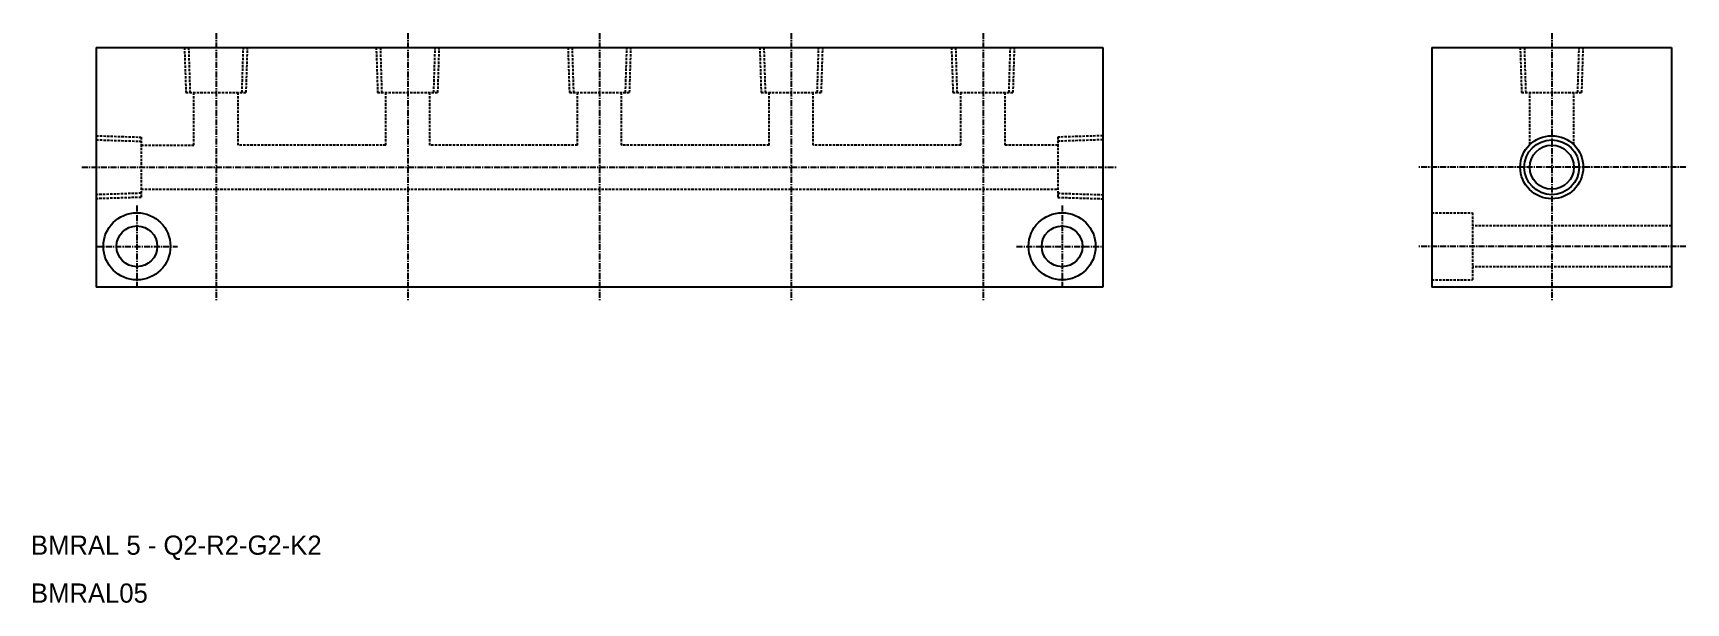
# Model space of a CAD drawing. Extents: x 1522 to 1867, y 380 to 499.
import ezdxf

# ---------------------------------------------------------------- set-up
doc = ezdxf.new("R2010")
doc.units = 0
doc.linetypes.add('CENTER', pattern=[2, 1.25, -0.25, 0.25, -0.25])
doc.linetypes.add('DASHED', pattern=[0.75, 0.5, -0.25])
doc.layers.get('0').update_dxf_attribs({"linetype": 'CONTINUOUS'})
doc.layers.add('CENTER', color=1, linetype='CENTER')

msp = doc.modelspace()

# ---------------------------------------------------------------- linework, layer by layer
at = {"color": 7, "linetype": 'CONTINUOUS'}
for p, q in [((1535.53, 495.63), (1745.53, 495.63)), ((1535.53, 495.63), (1535.53, 445.63)), ((1745.53, 495.63), (1745.53, 445.63)), ((1814.17, 495.63), (1864.17, 495.63)), ((1814.17, 495.63), (1814.17, 445.63)), ((1864.17, 495.63), (1864.17, 445.63)), ((1745.53, 445.63), (1535.53, 445.63)), ((1864.17, 445.63), (1814.17, 445.63))]:
    msp.add_line(p, q, dxfattribs=at)
at = {"color": 3, "linetype": 'DASHED'}
for p, q in [((1553.95, 495.63), (1554.25, 486.23)), ((1554.81, 495.66), (1555.1, 486.23)), ((1565.96, 486.23), (1566.25, 495.66)), ((1566.82, 486.23), (1567.11, 495.63)), ((1593.95, 495.63), (1594.25, 486.23)), ((1594.81, 495.66), (1595.1, 486.23)), ((1605.96, 486.23), (1606.25, 495.66)), ((1606.82, 486.23), (1607.11, 495.63)), ((1633.95, 495.63), (1634.25, 486.23)), ((1634.81, 495.66), (1635.1, 486.23)), ((1645.96, 486.23), (1646.25, 495.66)), ((1646.82, 486.23), (1647.11, 495.63)), ((1673.95, 495.63), (1674.25, 486.23)), ((1674.81, 495.66), (1675.1, 486.23)), ((1685.96, 486.23), (1686.25, 495.66)), ((1686.82, 486.23), (1687.11, 495.63)), ((1713.95, 495.63), (1714.25, 486.23)), ((1714.81, 495.66), (1715.1, 486.23)), ((1725.96, 486.23), (1726.25, 495.66)), ((1726.82, 486.23), (1727.11, 495.63)), ((1832.59, 495.63), (1832.88, 486.23)), ((1833.44, 495.66), (1833.74, 486.23)), ((1844.59, 486.23), (1844.89, 495.66)), ((1845.45, 486.23), (1845.74, 495.63)), ((1554.25, 486.23), (1566.82, 486.23)), ((1555.93, 475.23), (1555.93, 486.23)), ((1565.13, 475.23), (1565.13, 486.23)), ((1594.25, 486.23), (1606.82, 486.23)), ((1595.93, 475.23), (1595.93, 486.23)), ((1605.13, 475.23), (1605.13, 486.23)), ((1634.25, 486.23), (1646.82, 486.23)), ((1635.93, 475.23), (1635.93, 486.23)), ((1645.13, 475.23), (1645.13, 486.23)), ((1674.25, 486.23), (1686.82, 486.23)), ((1675.93, 475.23), (1675.93, 486.23)), ((1685.13, 475.23), (1685.13, 486.23)), ((1714.25, 486.23), (1726.82, 486.23)), ((1715.93, 475.23), (1715.93, 486.23)), ((1725.13, 475.23), (1725.13, 486.23)), ((1832.88, 486.23), (1845.45, 486.23)), ((1834.57, 475.34), (1834.57, 486.23)), ((1843.77, 475.34), (1843.77, 486.23)), ((1535.53, 477.21), (1544.93, 476.92)), ((1535.53, 476.36), (1544.93, 476.06)), ((1544.93, 476.92), (1544.93, 464.35)), ((1745.53, 477.21), (1736.13, 476.92)), ((1736.13, 476.92), (1736.13, 464.35)), ((1745.53, 476.36), (1736.13, 476.06)), ((1544.93, 475.23), (1555.93, 475.23)), ((1595.93, 475.23), (1565.13, 475.23)), ((1635.93, 475.23), (1605.13, 475.23)), ((1675.93, 475.23), (1645.13, 475.23)), ((1715.93, 475.23), (1685.13, 475.23)), ((1736.13, 475.23), (1725.13, 475.23)), ((1544.93, 466.03), (1736.13, 466.03)), ((1544.93, 465.21), (1535.53, 464.91)), ((1544.93, 464.35), (1535.53, 464.06)), ((1736.13, 465.21), (1745.53, 464.91)), ((1736.13, 464.35), (1745.53, 464.06)), ((1814.17, 461.13), (1822.67, 461.13)), ((1822.67, 461.13), (1822.67, 447.13)), ((1864.17, 458.38), (1822.67, 458.38)), ((1864.17, 449.88), (1822.67, 449.88)), ((1814.17, 447.13), (1822.67, 447.13))]:
    msp.add_line(p, q, dxfattribs=at)
at = {"color": 3, "linetype": 'CONTINUOUS'}
msp.add_circle((1839.17, 470.63), 6.58, dxfattribs=at)
at = {"color": 7, "linetype": 'CONTINUOUS'}
for centre, radius in [((1839.17, 470.63), 5.72), ((1839.17, 470.63), 4.6), ((1544.03, 454.13), 7), ((1737.03, 454.13), 7), ((1544.03, 454.13), 4.25), ((1737.03, 454.13), 4.25)]:
    msp.add_circle(centre, radius, dxfattribs=at)
at = {"layer": 'CENTER', "color": 1, "linetype": 'CENTER'}
for p, q in [((1560.53, 498.63), (1560.53, 442.63)), ((1600.53, 498.63), (1600.53, 442.63)), ((1640.53, 498.63), (1640.53, 442.63)), ((1680.53, 498.63), (1680.53, 442.63)), ((1720.53, 498.63), (1720.53, 442.63)), ((1839.17, 498.63), (1839.17, 442.63)), ((1532.53, 470.63), (1748.53, 470.63)), ((1867.17, 470.63), (1811.17, 470.63)), ((1544.03, 462.63), (1544.03, 445.63)), ((1737.03, 462.63), (1737.03, 445.63)), ((1535.53, 454.13), (1552.53, 454.13)), ((1727.53, 454.13), (1745.53, 454.13)), ((1867.17, 454.13), (1811.17, 454.13))]:
    msp.add_line(p, q, dxfattribs=at)

# ---------------------------------------------------------------- texts
at = {"color": 7, "linetype": 'CONTINUOUS'}
for s, p in [('BMRAL 5 - Q2-R2-G2-K2', (1521.93, 389.78)), ('BMRAL05', (1521.93, 379.78))]:
    msp.add_text(s, height=4, dxfattribs=at).set_placement(p)

doc.saveas('drawing.dxf')
